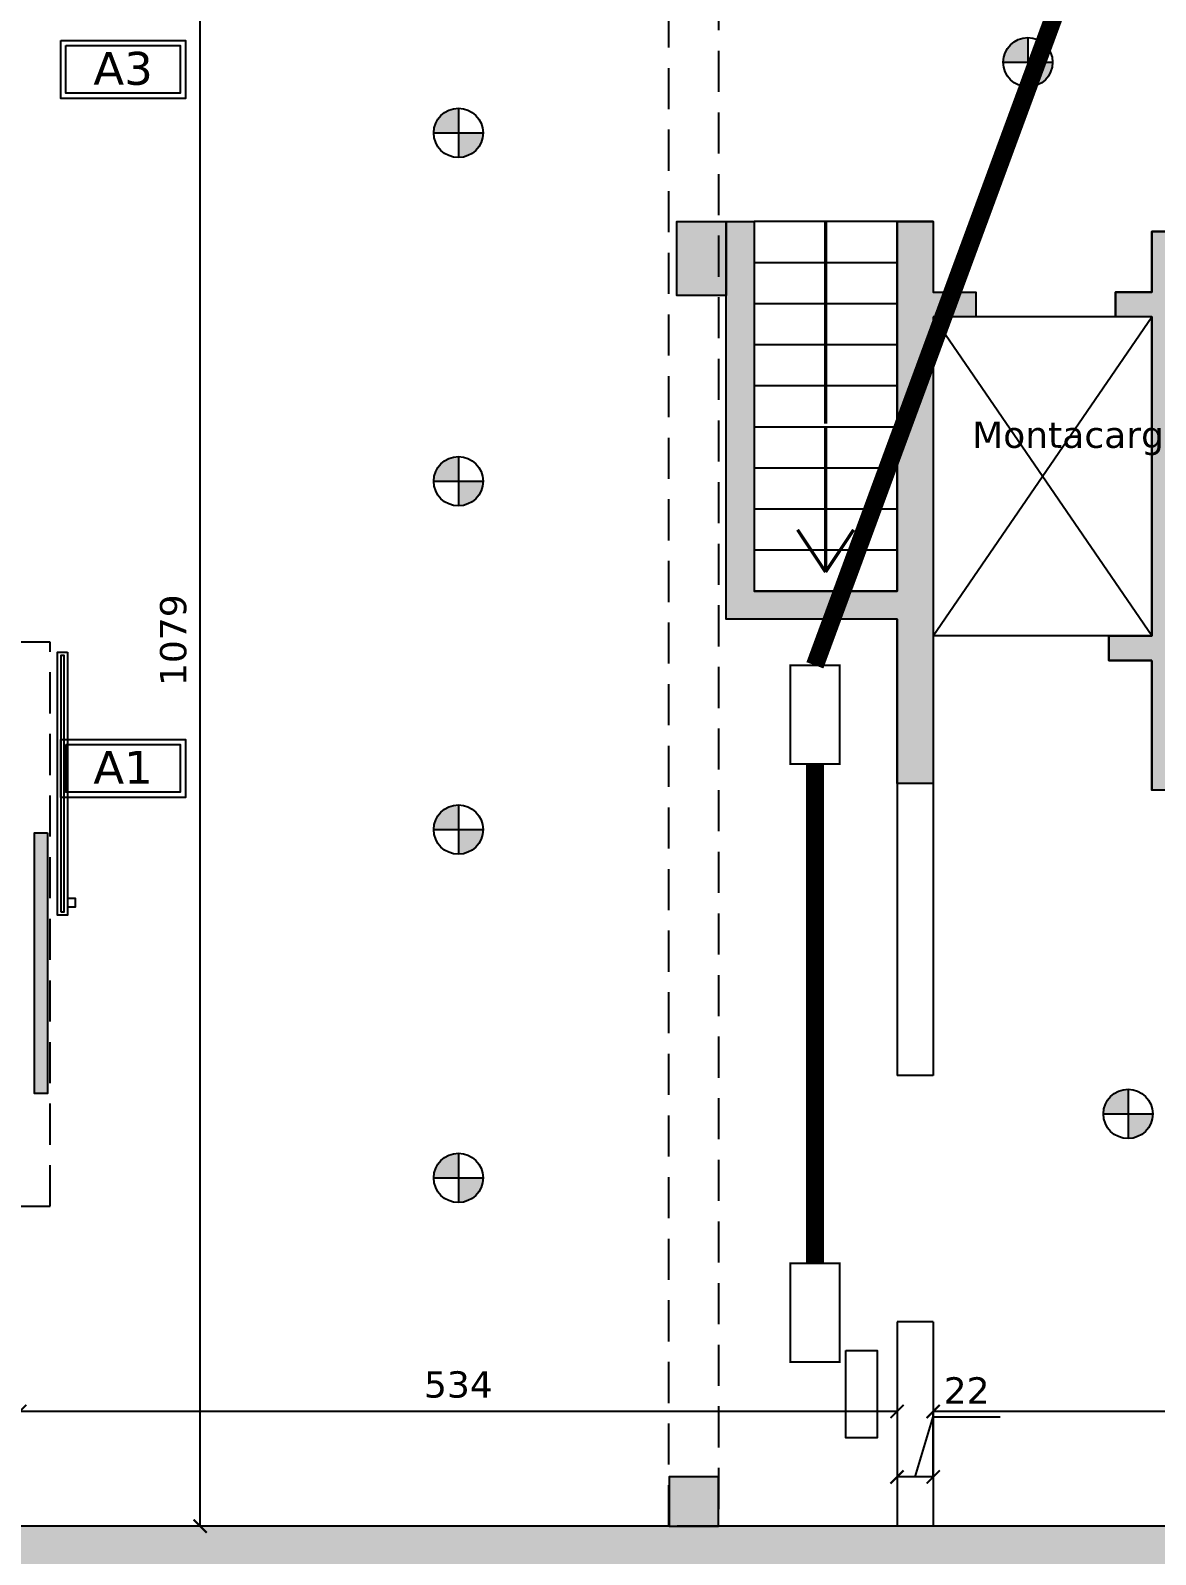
# Model space of a CAD drawing. Header units: millimetres. Extents: x 58411 to 366943, y -302717 to -95300.
# Drawn here: x 319173 to 326021, y -227692 to -218416 of the extents above; entities that cross this region are included whole.
import ezdxf
from ezdxf.enums import TextEntityAlignment as Align

# ---------------------------------------------------------------- set-up
doc = ezdxf.new("R2010")
doc.units = ezdxf.units.MM
doc.header["$LTSCALE"] = 1000
doc.linetypes.add('HIDDEN', pattern=[0.375, 0.25, -0.125])
for name, color, linetype in [('A-ABER', 7, 'Continuous'), ('A-Cotas 100', 191, 'Continuous'), ('A-Des-CAMARAS Existentes', 7, 'Continuous'), ('A-Des-Rejillas Existentes', 6, 'Continuous'), ('A-electric. circ.1', 214, 'Continuous'), ('A-Estru-dinteles', 221, 'Continuous'), ('A-Muros', 3, 'Continuous'), ('A-Murvis', 1, 'Continuous'), ('A-Vigas Proy', 201, 'HIDDEN'), ('D-Des rejillas piso', 120, 'Continuous'), ('H-Hach mur exis', 24, 'Continuous'), ('I-Electricidad', 2, 'Continuous'), ('I-Electricidad Nave', 2, 'Continuous')]:
    doc.layers.add(name, color=color, linetype=linetype)
doc.styles.add('A-Verdana', font='verdana.ttf')
doc.linetypes.add('FENCELINE1', pattern='A,6.35,-2.54,[133,ltypeshp.shx,S=2.54,R=0,X=-2.54,Y=0],-2.54,25.4', length=36.83)
doc.dimstyles.new('A-V-100', dxfattribs={"dimtxt": 160, "dimasz": 80, "dimexe": 0, "dimexo": 0, "dimgap": 80, "dimtad": 1, "dimdec": 0, "dimlfac": 0.1, "dimzin": 1, "dimtxsty": 'A-Verdana', "dimblk": 'ARCHTICK', "dimcen": 0, "dimclrd": 256, "dimclre": 24, "dimadec": 0, "dimazin": 0, "dimtfac": 1, "dimtdec": 0, "dimtmove": 0, "dimatfit": 3, "dimldrblk": 'DOTSMALL', "dimfxl": 1.25, "dimarcsym": 0})

# ---------------------------------------------------------------- blocks, each defined once
blk = doc.blocks.new('_ArchTick')
at = {"color": 0, "linetype": 'ByBlock', "const_width": 0.15}
blk.add_lwpolyline([(-0.5, -0.5), (0.5, 0.5)], dxfattribs=at)
blk = doc.blocks.new('*D234')
at = {"layer": 'A-Cotas 100', "color": 24, "lineweight": -2, "ltscale": 500, "transparency": 16777216}
for p, q in [((324667.7, -227219.7), (324667.7, -226821.5)), ((333037.7, -227219.7), (333037.7, -226821.5))]:
    blk.add_line(p, q, dxfattribs=at)
at = {"layer": 'A-Cotas 100', "lineweight": -2, "ltscale": 500, "transparency": 16777216}
blk.add_line((333037.7, -226821.5), (324667.7, -226821.5), dxfattribs=at)
at = {"layer": 'DEFPOINTS', "color": 0, "ltscale": 500, "transparency": 16777216}
for p in [(324667.7, -226821.5), (324667.7, -227219.7), (333037.7, -227219.7)]:
    blk.add_point(p, dxfattribs=at)
at = {"layer": 'A-Cotas 100', "lineweight": -2, "ltscale": 500, "transparency": 16777216, "xscale": 80, "yscale": 80, "zscale": 80, "rotation": 180}
blk.add_blockref('_ArchTick', (324667.7, -226821.5), dxfattribs=at)
at = {"layer": 'A-Cotas 100', "lineweight": -2, "ltscale": 500, "transparency": 16777216, "xscale": 80, "yscale": 80, "zscale": 80}
blk.add_blockref('_ArchTick', (333037.7, -226821.5), dxfattribs=at)
at = {"layer": 'A-Cotas 100', "color": 0, "ltscale": 500, "transparency": 16777216, "insert": (328852.7, -226657.9), "char_height": 160, "attachment_point": 5, "style": 'A-Verdana'}
blk.add_mtext('837', dxfattribs=at)
blk = doc.blocks.new('_DotSmall')
at = {"color": 0, "linetype": 'ByBlock', "const_width": 0.5}
blk.add_lwpolyline([(-0.0625, 0, 1), (0.0625, 0, 1)], format="xyb", close=True, dxfattribs=at)
blk = doc.blocks.new('*D235')
at = {"layer": 'A-Cotas 100', "lineweight": -2, "ltscale": 500, "transparency": 16777216}
for p, q in [((324557.7, -227219.7), (324667.2, -226854.7)), ((324667.2, -226854.7), (325075.4, -226854.7)), ((324667.7, -227219.7), (324447.7, -227219.7))]:
    blk.add_line(p, q, dxfattribs=at)
at = {"layer": 'A-Cotas 100', "color": 24, "lineweight": -2, "ltscale": 500, "transparency": 16777216}
blk.add_line((324667.7, -226821.5), (324667.7, -227219.7), dxfattribs=at)
at = {"layer": 'DEFPOINTS', "color": 0, "ltscale": 500, "transparency": 16777216}
for p in [(324667.7, -226821.5), (324447.7, -227219.7), (324447.7, -227219.7)]:
    blk.add_point(p, dxfattribs=at)
at = {"layer": 'A-Cotas 100', "lineweight": -2, "ltscale": 500, "transparency": 16777216, "xscale": 80, "yscale": 80, "zscale": 80, "rotation": 180}
blk.add_blockref('_ArchTick', (324447.7, -227219.7), dxfattribs=at)
at = {"layer": 'A-Cotas 100', "lineweight": -2, "ltscale": 500, "transparency": 16777216, "xscale": 80, "yscale": 80, "zscale": 80}
blk.add_blockref('_ArchTick', (324667.7, -227219.7), dxfattribs=at)
at = {"layer": 'A-Cotas 100', "color": 0, "ltscale": 500, "transparency": 16777216, "insert": (324871.3, -226693), "char_height": 160, "attachment_point": 5, "style": 'A-Verdana'}
blk.add_mtext('22', dxfattribs=at)
blk = doc.blocks.new('*D236')
at = {"layer": 'A-Cotas 100', "lineweight": -2, "ltscale": 500, "transparency": 16777216}
blk.add_line((324447.7, -226821.5), (319107.7, -226821.5), dxfattribs=at)
at = {"layer": 'DEFPOINTS', "color": 0, "ltscale": 500, "transparency": 16777216}
for p in [(319107.7, -226821.5), (319107.7, -226821.5), (324447.7, -226821.5)]:
    blk.add_point(p, dxfattribs=at)
at = {"layer": 'A-Cotas 100', "lineweight": -2, "ltscale": 500, "transparency": 16777216, "xscale": 80, "yscale": 80, "zscale": 80, "rotation": 180}
blk.add_blockref('_ArchTick', (319107.7, -226821.5), dxfattribs=at)
at = {"layer": 'A-Cotas 100', "lineweight": -2, "ltscale": 500, "transparency": 16777216, "xscale": 80, "yscale": 80, "zscale": 80}
blk.add_blockref('_ArchTick', (324447.7, -226821.5), dxfattribs=at)
at = {"layer": 'A-Cotas 100', "color": 0, "ltscale": 500, "transparency": 16777216, "insert": (321777.7, -226658.2), "char_height": 160, "attachment_point": 5, "style": 'A-Verdana'}
blk.add_mtext('534', dxfattribs=at)
blk = doc.blocks.new('*D261')
at = {"layer": 'A-Cotas 100', "color": 24, "lineweight": -2, "ltscale": 500, "transparency": 16777216}
for p, q in [((320009.5, -216734.7), (320206.2, -216734.7)), ((320803.8, -227519.7), (320206.2, -227519.7))]:
    blk.add_line(p, q, dxfattribs=at)
at = {"layer": 'A-Cotas 100', "lineweight": -2, "ltscale": 500, "transparency": 16777216}
blk.add_line((320206.2, -227519.7), (320206.2, -216734.7), dxfattribs=at)
at = {"layer": 'DEFPOINTS', "color": 0, "ltscale": 500, "transparency": 16777216}
for p in [(320009.5, -216734.7), (320206.2, -216734.7), (320803.8, -227519.7)]:
    blk.add_point(p, dxfattribs=at)
at = {"layer": 'A-Cotas 100', "lineweight": -2, "ltscale": 500, "transparency": 16777216, "xscale": 80, "yscale": 80, "zscale": 80}
for p, rotation in [((320206.2, -216734.7), 90), ((320206.2, -227519.7), 270)]:
    blk.add_blockref('_ArchTick', p, dxfattribs=dict(at, rotation=rotation))
at = {"layer": 'A-Cotas 100', "color": 0, "ltscale": 500, "transparency": 16777216, "insert": (320043, -222127.2), "char_height": 160, "attachment_point": 5, "rotation": 90, "style": 'A-Verdana'}
blk.add_mtext('1079', dxfattribs=at)
blk = doc.blocks.new('equipo 400')
at = {"linetype": 'ByBlock'}
h = blk.add_hatch(color=200, dxfattribs=at)
h.paths.add_polyline_path([(592713, 500137), (593213, 500137), (593213, 500637, 0.414214)])
h.paths.add_polyline_path([(593213, 500137), (593213, 499637, 0.414214), (593713, 500137)])
for points in [[(593213, 500637), (593213, 499637)], [(592713, 500137), (593713, 500137)]]:
    blk.add_lwpolyline(points, dxfattribs=at)
blk.add_circle((593213, 500137), 500, dxfattribs=at)
blk = doc.blocks.new('Can 1600')
at = {"color": 7}
blk.add_lwpolyline([(-384.9, -1300.1), (-384.9, 299.9), (-324.9, 299.9), (-324.9, -1300.1)], close=True, dxfattribs=at)
at = {"color": 120}
blk.add_lwpolyline([(-344.9, 279.9), (-364.9, 279.9), (-364.9, -1280.1), (-344.9, -1280.1)], close=True, dxfattribs=at)
at = {"color": 32}
blk.add_lwpolyline([(-384.9, 249.9), (-434.9, 249.9), (-434.9, 199.9), (-384.9, 199.9)], dxfattribs=at)

msp = doc.modelspace()

# ---------------------------------------------------------------- hatches: boundary and pattern name
h = msp.add_hatch(color=140)
h.paths.add_polyline_path([(323407.663, -219579.712), (323227.663, -219579.712), (323227.663, -220029.712), (323407.663, -220029.712)])
h.paths.add_polyline_path([(323227.663, -219579.712), (323107.663, -219579.712), (323107.663, -220029.712), (323227.663, -220029.712)])
msp.add_hatch(color=140).paths.add_polyline_path([(323360.66, -227219.712), (323060.66, -227219.712), (323060.66, -227519.712), (323360.66, -227519.712)])
at = {"layer": 'A-ABER'}
msp.add_hatch(color=40, dxfattribs=at).paths.add_polyline_path([(319277.663, -223299.712), (319277.663, -224886.932), (319197.663, -224886.932), (319197.663, -223299.712)])
at = {"layer": 'H-Hach mur exis', "ltscale": 500}
for points in [[(324667.663, -220159.712), (324927.663, -220159.712), (324927.663, -220009.712), (324667.663, -220009.712), (324667.663, -219579.712), (324447.663, -219579.712), (324447.663, -221829.712), (323577.663, -221829.712), (323577.663, -219579.712), (323407.663, -219579.712), (323407.663, -220029.712), (323407.663, -221999.712), (324447.663, -221999.712), (324447.663, -222999.712), (324667.663, -222999.712)], [(327577.663, -219834.954), (327416.294, -219834.954), (327416.294, -219752.083), (327577.663, -219752.083), (327577.663, -219639.712), (325997.663, -219639.712), (325997.663, -220009.712), (325777.663, -220009.712), (325777.663, -220159.712), (325997.663, -220159.712), (325997.663, -222099.712), (325737.663, -222099.712), (325737.663, -222249.712), (325997.663, -222249.712), (325997.663, -223039.712), (326257.663, -223039.712), (326257.663, -222869.712), (326157.663, -222869.712), (326157.663, -219809.712), (327217.663, -219809.712), (327217.663, -219999.712), (327247.663, -219999.712), (327247.663, -221619.712), (327577.663, -221619.712)], [(307667.663, -227819.712), (333487.663, -227819.712), (333487.663, -226919.712), (333037.663, -226919.712), (333037.663, -227519.712), (326631.817, -227519.712), (323360.66, -227519.712), (323060.66, -227519.712), (323059.392, -227519.712), (319107.663, -227519.712), (319107.663, -223749.712), (318767.663, -223749.712), (318767.663, -227399.712), (315457.663, -227399.712), (315457.663, -221969.712), (317507.663, -221969.712), (317507.663, -221629.712), (315267.663, -221629.712), (315267.663, -227469.712), (311597.663, -227469.712), (311597.663, -221269.712), (311407.663, -221269.712), (311407.663, -227399.712), (310474.97, -227399.712), (310474.996, -227492.443), (310420.33, -227492.443), (310420.303, -227399.712), (309594.97, -227399.712), (309594.996, -227492.443), (309540.33, -227492.443), (309540.303, -227399.712), (308714.97, -227399.712), (308714.996, -227492.443), (308660.33, -227492.443), (308660.303, -227399.712), (307727.663, -227399.712), (307727.663, -221954.712), (307367.663, -221954.712), (307367.663, -223569.712), (307057.663, -223569.712), (307057.663, -223979.712), (307367.663, -223979.712), (307367.663, -235870.675), (294866.531, -235870.675), (294866.531, -223939.712), (295196.531, -223939.712), (295196.531, -223609.712), (294866.531, -223609.712), (294866.531, -219939.712), (294566.531, -219939.712), (294566.531, -236320.675), (307667.663, -236320.675)]]:
    msp.add_hatch(color=256, dxfattribs=at).paths.add_polyline_path(points)

# ---------------------------------------------------------------- linework, layer by layer
at = {"color": 5}
msp.add_lwpolyline([(323360.66, -227219.712), (323060.66, -227219.712), (323060.66, -227519.712), (323360.66, -227519.712)], close=True, dxfattribs=at)
at = {"layer": 'A-ABER', "color": 24, "linetype": 'HIDDEN'}
msp.add_lwpolyline([(319292.663, -225572.609), (319292.663, -222139.712), (319107.663, -222139.712), (319107.663, -225572.609)], close=True, dxfattribs=at)
at = {"layer": 'A-ABER', "color": 1}
msp.add_lwpolyline([(319277.663, -223299.712), (319277.663, -224886.932), (319197.663, -224886.932), (319197.663, -223299.712)], close=True, dxfattribs=at)
at = {"layer": 'A-Des-CAMARAS Existentes', "ltscale": 500, "const_width": 12}
for points in [[(324097.663, -222279.891), (324097.663, -222879.891), (323797.663, -222879.891), (323797.663, -222279.891)], [(324097.663, -225919.712), (324097.663, -226519.712), (323797.663, -226519.712), (323797.663, -225919.712)]]:
    msp.add_lwpolyline(points, close=True, dxfattribs=at)
at = {"layer": 'A-Des-Rejillas Existentes', "ltscale": 500, "const_width": 110}
for points in [[(323947.663, -222279.891), (325622.799, -217734.68)], [(323947.663, -225919.712), (323947.663, -222879.891)]]:
    msp.add_lwpolyline(points, dxfattribs=at)
at = {"layer": 'A-Des-Rejillas Existentes', "ltscale": 500}
msp.add_lwpolyline([(324135.559, -226449.617), (324327.355, -226449.617), (324327.355, -226981.181), (324135.559, -226981.181)], close=True, dxfattribs=at)
at = {"layer": 'A-electric. circ.1'}
for p in [(321777.663, -219039.687), (321777.663, -219039.687), (321777.663, -221159.693), (321777.663, -221159.693), (321777.663, -223279.699), (321777.663, -223279.699), (321777.663, -225399.706), (321777.663, -225399.706)]:
    msp.add_point(p, dxfattribs=at)
at = {"layer": 'A-Estru-dinteles', "color": 7, "ltscale": 500}
for points in [[(319357.233, -218477.377), (320116.389, -218477.377), (320116.389, -218829.877), (319357.233, -218829.877)], [(319357.233, -222731.313), (320116.389, -222731.313), (320116.389, -223083.813), (319357.233, -223083.813)]]:
    msp.add_lwpolyline(points, close=True, dxfattribs=at)
at = {"layer": 'A-Estru-dinteles', "ltscale": 500}
for points in [[(319388.483, -218508.627), (320085.139, -218508.627), (320085.139, -218798.627), (319388.483, -218798.627)], [(319388.483, -222762.563), (320085.139, -222762.563), (320085.139, -223052.563), (319388.483, -223052.563)]]:
    msp.add_lwpolyline(points, close=True, dxfattribs=at)
at = {"layer": 'A-Muros'}
for p, q in [((323137.663, -219579.712), (323577.663, -219579.712)), ((323577.663, -219579.712), (323577.663, -221829.712)), ((324667.663, -220009.712), (324927.663, -220009.712)), ((324927.663, -220009.712), (324927.663, -220159.712)), ((325777.663, -220009.712), (325777.663, -220159.712)), ((323407.663, -221999.712), (323407.663, -220059.712)), ((324927.663, -220159.712), (324667.663, -220159.712)), ((324447.663, -221829.712), (323577.663, -221829.712)), ((324447.663, -221999.712), (323407.663, -221999.712)), ((325997.663, -222099.712), (325737.663, -222099.712)), ((325737.663, -222099.712), (325737.663, -222249.712)), ((325737.663, -222249.712), (325997.663, -222249.712))]:
    msp.add_line(p, q, dxfattribs=at)
for points in [[(323407.663, -220029.712), (323107.663, -220029.712), (323107.663, -219579.712), (323407.663, -219579.712), (323407.663, -220029.712)], [(324667.663, -220159.712), (324667.663, -222999.712), (324447.663, -222999.712), (324447.663, -221999.712), (323407.663, -221999.712), (323407.663, -219579.712), (323577.663, -219579.712), (323577.663, -221829.712), (324447.663, -221829.712), (324447.663, -219579.712), (324667.663, -219579.712), (324667.663, -220009.712), (324927.663, -220009.712), (324927.663, -220159.712), (324667.663, -220159.712)], [(324447.663, -219579.712), (324447.663, -221829.712)], [(324667.663, -219579.712), (324447.663, -219579.712)], [(324667.663, -219579.712), (324667.663, -220009.712)], [(325997.663, -222249.712), (325737.663, -222249.712), (325737.663, -222099.712), (325997.663, -222099.712), (325997.663, -220159.712), (325777.663, -220159.712), (325777.663, -220009.712), (325997.663, -220009.712), (325997.663, -219639.712), (327577.663, -219639.712), (327577.663, -221619.712), (327247.663, -221619.712), (327247.663, -219999.712), (327217.663, -219999.712), (327217.663, -219809.712), (326157.663, -219809.712), (326157.663, -222869.712), (326257.663, -222869.712), (326257.663, -223039.712), (325997.663, -223039.712), (325997.663, -222249.712)], [(325997.663, -219639.712), (325997.663, -220009.712)], [(327577.663, -219639.712), (325997.663, -219639.712)], [(325997.663, -220009.712), (325777.663, -220009.712)], [(324667.663, -220159.712), (324667.663, -222999.712)], [(325997.663, -220159.712), (325777.663, -220159.712)], [(325997.663, -220159.712), (325997.663, -222099.712)], [(323060.66, -227519.712), (319107.663, -227519.712), (319107.663, -223749.712), (318767.663, -223749.712), (318767.663, -227399.712), (315457.663, -227399.712), (315457.663, -221969.712), (317507.663, -221969.712), (317507.663, -221629.712), (315267.663, -221629.712), (315267.663, -227469.712), (311597.663, -227469.712), (311597.663, -221269.712), (311407.663, -221269.712), (311407.663, -227399.712), (307727.663, -227399.712), (307727.663, -221954.712), (307367.663, -221954.712), (307367.663, -223569.712), (307057.663, -223569.712), (307057.663, -223979.712), (307367.663, -223979.712), (307367.663, -235870.675)], [(324447.663, -221999.712), (324447.663, -222999.712)], [(325997.663, -222249.712), (325997.663, -223039.712)], [(324667.663, -222999.712), (324447.663, -222999.712)], [(326257.663, -223039.712), (325997.663, -223039.712)], [(326631.817, -227519.712), (323360.66, -227519.712), (323360.66, -227219.712), (323060.66, -227219.712), (323060.66, -227519.712)]]:
    msp.add_lwpolyline(points, dxfattribs=at)
at = {"layer": 'A-Murvis'}
for points in [[(324447.663, -219579.712), (323577.663, -219579.712)], [(324447.663, -219579.712), (323577.663, -219579.712)], [(324447.663, -219829.712), (323577.663, -219829.712)], [(324447.663, -219829.712), (323577.663, -219829.712)], [(324447.663, -220079.712), (323577.663, -220079.712)], [(324447.663, -220079.712), (323577.663, -220079.712)], [(325777.663, -220159.712), (324927.663, -220159.712)], [(325777.663, -220159.712), (324927.663, -220159.712)], [(324447.663, -220329.712), (323577.663, -220329.712)], [(324447.663, -220329.712), (323577.663, -220329.712)], [(324447.663, -220579.712), (323577.663, -220579.712)], [(324447.663, -220579.712), (323577.663, -220579.712)], [(324447.663, -220829.712), (323577.663, -220829.712)], [(324447.663, -220829.712), (323577.663, -220829.712)], [(324447.663, -220829.712), (323577.663, -220829.712)], [(324447.663, -220829.712), (323577.663, -220829.712)], [(324447.663, -221079.712), (323577.663, -221079.712)], [(324447.663, -221079.712), (323577.663, -221079.712)], [(324447.663, -221329.712), (323577.663, -221329.712)], [(324447.663, -221329.712), (323577.663, -221329.712)], [(324447.663, -221329.712), (323577.663, -221329.712)], [(324447.663, -221329.712), (323577.663, -221329.712)], [(324447.663, -221579.712), (323577.663, -221579.712)], [(324447.663, -221579.712), (323577.663, -221579.712)], [(325737.663, -222099.712), (324667.663, -222099.712)], [(325737.663, -222099.712), (324667.663, -222099.712)], [(324447.663, -222999.712), (324447.663, -224775.675)], [(324447.663, -222999.712), (324447.663, -224775.675)], [(324667.663, -222999.712), (324667.663, -224775.675)], [(324667.663, -222999.712), (324667.663, -224775.675)], [(324667.663, -224775.675), (324447.663, -224775.675)], [(324667.663, -224775.675), (324447.663, -224775.675)], [(324667.663, -226275.675), (324447.663, -226275.675)], [(324447.663, -226275.675), (324447.663, -227519.712)], [(324667.663, -226275.675), (324447.663, -226275.675)], [(324447.663, -226275.675), (324447.663, -227519.712)], [(324667.663, -226275.675), (324667.663, -227519.712)], [(324667.663, -226275.675), (324667.663, -227519.712)]]:
    msp.add_lwpolyline(points, dxfattribs=at)
at = {"layer": 'A-Murvis', "color": 2, "const_width": 20}
msp.add_lwpolyline([(324012.663, -219579.712), (324012.663, -220809.712)], dxfattribs=at)
msp.add_lwpolyline([(324012.663, -219579.712), (324012.663, -220809.712)], dxfattribs=at)
at = {"layer": 'A-Murvis', "color": 7}
for points in [[(325997.663, -222099.712), (324667.663, -220159.712)], [(324667.663, -222099.712), (325997.663, -220159.712)], [(325997.663, -222099.712), (324667.663, -220159.712)], [(324667.663, -222099.712), (325997.663, -220159.712)]]:
    msp.add_lwpolyline(points, dxfattribs=at)
at = {"layer": 'A-Murvis', "color": 2, "linetype": 'HIDDEN', "ltscale": 500, "const_width": 20}
for points in [[(324012.663, -221712.261), (324012.663, -220829.712)], [(324012.663, -221712.261), (323841.946, -221454.854)], [(324012.663, -221712.261), (324183.38, -221454.854)]]:
    msp.add_lwpolyline(points, dxfattribs=at)
at = {"layer": 'A-Vigas Proy'}
msp.add_lwpolyline([(323059.392, -217789.91), (323360.04, -217789.91), (323360.04, -227519.712), (323059.392, -227519.712)], close=True, dxfattribs=at)

# ---------------------------------------------------------------- block references
at = {"layer": 'D-Des rejillas piso', "rotation": 180}
msp.add_blockref('Can 1600', (319012.748, -223499.797), dxfattribs=at)
at = {"layer": 'I-Electricidad Nave', "linetype": 'FENCELINE1', "xscale": 0.3000000000029104, "yscale": 0.3000000000029104, "zscale": 0.3}
for p in [(147280.272, -368651.027), (143813.826, -369080.829), (143813.826, -371200.835), (143813.826, -373320.841), (147889.796, -375051.417), (143813.826, -375440.847)]:
    msp.add_blockref('equipo 400', p, dxfattribs=at)

# ---------------------------------------------------------------- texts
at = {"layer": 'A-Estru-dinteles', "color": 1, "ltscale": 500, "style": 'A-Verdana'}
for s, p in [('A3', (319736.811, -218746.585)), ('A1', (319736.811, -223000.521))]:
    msp.add_text(s, height=200, dxfattribs=at).set_placement(p, align=Align.CENTER)
at = {"layer": 'I-Electricidad', "insert": (324904.272, -220796.446), "char_height": 160, "attachment_point": 1, "style": 'A-Verdana'}
msp.add_mtext('Montacargas', dxfattribs=at)

# ---------------------------------------------------------------- dimensions: what is measured, and where the dimension line sits
at = {"layer": 'A-Cotas 100', "ltscale": 500}
dim = msp.add_linear_dim(base=(320206.249, -216734.68), p1=(320803.751, -227519.712), p2=(320009.466, -216734.68), angle=90, dimstyle='A-V-100', dxfattribs=at)
dim.commit()
dim.dimension.update_dxf_attribs({"geometry": '*D261', "text_midpoint": (320042.972, -222127.196)})
for base, p1, p2, picture, middle in [((319107.663, -226821.504), (324447.663, -226821.504), (319107.663, -226821.504), '*D236', (321777.663, -226658.173)), ((324447.663, -227219.712), (324667.663, -226821.504), (324447.663, -227219.712), '*D235', (324747.162, -226693.05))]:
    dim = msp.add_linear_dim(base=base, p1=p1, p2=p2, dimstyle='A-V-100', override={"dimtmove": 1}, dxfattribs=at)
    dim.commit()
    dim.dimension.update_dxf_attribs({"geometry": picture, "text_midpoint": middle})
dim = msp.add_linear_dim(base=(324667.663, -226821.504), p1=(333037.663, -227219.712), p2=(324667.663, -227219.712), dimstyle='A-V-100', dxfattribs=at)
dim.commit()
dim.dimension.update_dxf_attribs({"geometry": '*D234', "text_midpoint": (328852.663, -226657.85)})

doc.saveas('drawing.dxf')
